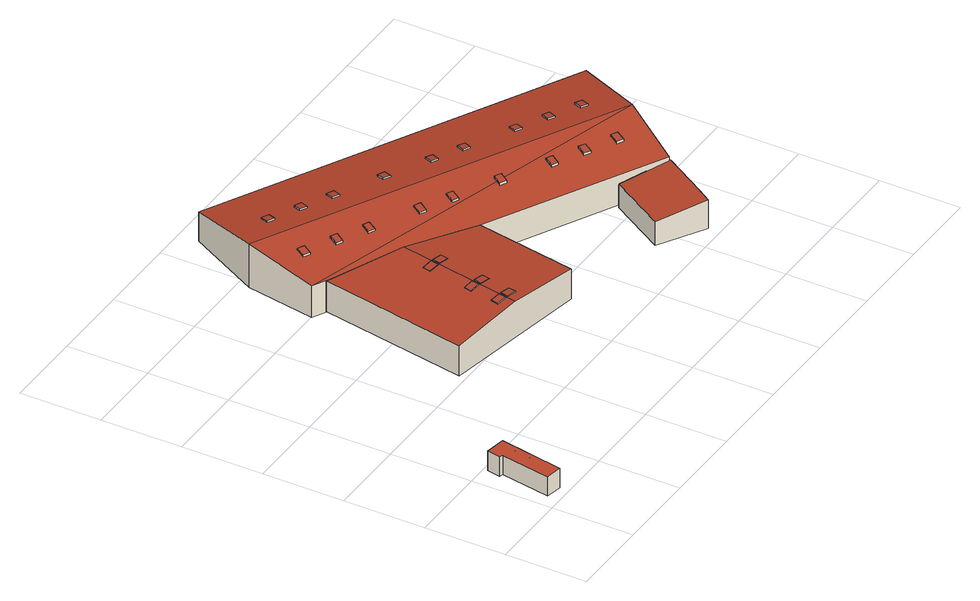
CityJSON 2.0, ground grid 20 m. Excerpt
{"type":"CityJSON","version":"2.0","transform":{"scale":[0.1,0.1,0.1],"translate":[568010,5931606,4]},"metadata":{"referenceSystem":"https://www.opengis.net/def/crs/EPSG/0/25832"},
"CityObjects":{
"building1":{"type":"Building","attributes":{"Grundfläche 2D":"68.339505","Grundhöhe NN":"7.224"},"children":["building1-1","building1-2","building1-3","building1-4"],"geometry":[{"type":"Solid","lod":"3","boundaries":[[[[0,1,2,3,4,5]],[[3,2,6,7]],[[4,3,7,8]],[[5,4,8,9]],[[0,5,9,10]],[[1,0,10,11]],[[2,1,11,6]],[[10,9,8,7,6,11]]]],"semantics":{"surfaces":[{"type":"RoofSurface"},{"type":"WallSurface"},{"type":"GroundSurface"}],"values":[[0,1,1,1,1,1,1,2]]}}]},
"building1-1":{"type":"BuildingInstallation","parents":["building1"],"geometry":[{"type":"MultiSurface","lod":"3","boundaries":[[[12,13,1,2]]],"semantics":{"surfaces":[{"type":"RoofSurface"}],"values":[0]}}]},
"building1-2":{"type":"BuildingInstallation","parents":["building1"],"geometry":[{"type":"MultiSurface","lod":"3","boundaries":[[[4,5,0,1,13,14,15,16,17,12,2,3]]],"semantics":{"surfaces":[{"type":"RoofSurface"}],"values":[0]}}]},
"building1-3":{"type":"BuildingInstallation","parents":["building1"],"geometry":[{"type":"MultiSurface","lod":"3","boundaries":[[[18,19,20,21]]],"semantics":{"surfaces":[{"type":"RoofSurface"}],"values":[0]}}]},
"building1-4":{"type":"BuildingInstallation","parents":["building1"],"geometry":[{"type":"MultiSurface","lod":"3","boundaries":[[[22,23,24,25]]],"semantics":{"surfaces":[{"type":"RoofSurface"}],"values":[0]}}]},
"building2":{"type":"Building","attributes":{"Grundfläche 2D":"1160.604297","Grundhöhe NN":"5.222"},"children":["building2-1","building2-2","building2-3","building2-4","building2-5","building2-6"],"geometry":[{"type":"Solid","lod":"3","boundaries":[[[[26,27,28,29]],[[27,30,31,28]],[[26,29,32,33]],[[30,27,26,33,34]],[[31,30,34,35]],[[32,29,28,31,35]],[[34,33,32,35]]]],"semantics":{"surfaces":[{"type":"RoofSurface"},{"type":"WallSurface"},{"type":"GroundSurface"}],"values":[[0,0,1,1,1,1,2]]}}]},
"building2-1":{"type":"BuildingInstallation","parents":["building2"],"geometry":[{"type":"MultiSurface","lod":"3","boundaries":[[[36,37,38,39]],[[39,38,40,41]],[[41,42,36,39]],[[37,36,42,43]],[[43,40,38,37]]],"semantics":{"surfaces":[{"type":"RoofSurface"},{"type":"WallSurface"}],"values":[0,1,1,1,1]}}]},
"building2-2":{"type":"BuildingInstallation","parents":["building2"],"geometry":[{"type":"MultiSurface","lod":"3","boundaries":[[[44,45,46,47]],[[46,48,49,47]],[[49,50,44,47]],[[45,44,50,51]],[[51,48,46,45]]],"semantics":{"surfaces":[{"type":"RoofSurface"},{"type":"WallSurface"}],"values":[0,1,1,1,1]}}]},
"building2-3":{"type":"BuildingInstallation","parents":["building2"],"geometry":[{"type":"MultiSurface","lod":"3","boundaries":[[[52,53,54,55]],[[56,57,54,53]],[[57,58,55,54]],[[52,55,58,59]],[[59,56,53,52]]],"semantics":{"surfaces":[{"type":"RoofSurface"},{"type":"WallSurface"}],"values":[0,1,1,1,1]}}]},
"building2-4":{"type":"BuildingInstallation","parents":["building2"],"geometry":[{"type":"MultiSurface","lod":"3","boundaries":[[[60,61,62,63]],[[64,65,61,60]],[[66,62,61,65]],[[66,67,63,62]],[[60,63,67,64]]],"semantics":{"surfaces":[{"type":"RoofSurface"},{"type":"WallSurface"}],"values":[0,1,1,1,1]}}]},
"building2-5":{"type":"BuildingInstallation","parents":["building2"],"geometry":[{"type":"MultiSurface","lod":"3","boundaries":[[[68,69,70,71,72]],[[70,69,73,74]],[[74,75,71,70]],[[76,68,72,71,75,77]],[[76,73,69,68]]],"semantics":{"surfaces":[{"type":"RoofSurface"},{"type":"WallSurface"}],"values":[0,1,1,1,1]}}]},
"building2-6":{"type":"BuildingInstallation","parents":["building2"],"geometry":[{"type":"MultiSurface","lod":"3","boundaries":[[[78,79,80,81]],[[82,83,80,79]],[[81,80,83,84]],[[84,85,78,81]],[[79,78,85,82]]],"semantics":{"surfaces":[{"type":"RoofSurface"},{"type":"WallSurface"}],"values":[0,1,1,1,1]}}]},
"building3":{"type":"Building","attributes":{"Grundfläche 2D":"3521.769049","Grundhöhe NN":"5.043"},"children":["building3-1","building3-2","building3-3","building3-4","building3-5","building3-6","building3-7","building3-8","building3-9","building3-10","building3-11","building3-12","building3-13","building3-14","building3-15","building3-16","building3-17","building3-18"],"geometry":[{"type":"Solid","lod":"3","boundaries":[[[[86,87,88,89]],[[86,89,90,91,92]],[[91,90,93,86,92]],[[88,87,94,95]],[[89,88,95,96]],[[90,89,96,97]],[[93,90,97,98]],[[94,87,86,93,98]],[[96,95,94,98,97]]]],"semantics":{"surfaces":[{"type":"RoofSurface"},{"type":"WallSurface"},{"type":"GroundSurface"}],"values":[[0,0,0,1,1,1,1,1,2]]}}]},
"building3-1":{"type":"BuildingInstallation","parents":["building3"],"geometry":[{"type":"MultiSurface","lod":"3","boundaries":[[[99,100,101,102]],[[102,101,103,104]],[[99,102,104,105]],[[100,99,105,106]],[[101,100,106,103]]],"semantics":{"surfaces":[{"type":"RoofSurface"},{"type":"WallSurface"}],"values":[0,1,1,1,1]}}]},
"building3-2":{"type":"BuildingInstallation","parents":["building3"],"geometry":[{"type":"MultiSurface","lod":"3","boundaries":[[[107,108,109,110]],[[110,109,111,112]],[[107,110,112,113]],[[108,107,113,114]],[[109,108,114,111]]],"semantics":{"surfaces":[{"type":"RoofSurface"},{"type":"WallSurface"}],"values":[0,1,1,1,1]}}]},
"building3-3":{"type":"BuildingInstallation","parents":["building3"],"geometry":[{"type":"MultiSurface","lod":"3","boundaries":[[[115,116,117,118]],[[118,117,119,120]],[[117,116,121,119]],[[115,118,120,122]],[[116,115,122,121]]],"semantics":{"surfaces":[{"type":"RoofSurface"},{"type":"WallSurface"}],"values":[0,1,1,1,1]}}]},
"building3-4":{"type":"BuildingInstallation","parents":["building3"],"geometry":[{"type":"MultiSurface","lod":"3","boundaries":[[[123,124,125,126]],[[126,125,127,128]],[[123,126,128,129]],[[124,123,129,130]],[[125,124,130,127]]],"semantics":{"surfaces":[{"type":"RoofSurface"},{"type":"WallSurface"}],"values":[0,1,1,1,1]}}]},
"building3-5":{"type":"BuildingInstallation","parents":["building3"],"geometry":[{"type":"MultiSurface","lod":"3","boundaries":[[[131,132,133,134]],[[134,133,135,136]],[[133,132,137,135]],[[131,134,136,138]],[[132,131,138,137]]],"semantics":{"surfaces":[{"type":"RoofSurface"},{"type":"WallSurface"}],"values":[0,1,1,1,1]}}]},
"building3-6":{"type":"BuildingInstallation","parents":["building3"],"geometry":[{"type":"MultiSurface","lod":"3","boundaries":[[[139,140,141,142]],[[142,141,143,144]],[[139,142,144,145]],[[140,139,145,146]],[[141,140,146,143]]],"semantics":{"surfaces":[{"type":"RoofSurface"},{"type":"WallSurface"}],"values":[0,1,1,1,1]}}]},
"building3-7":{"type":"BuildingInstallation","parents":["building3"],"geometry":[{"type":"MultiSurface","lod":"3","boundaries":[[[147,148,149,150]],[[151,152,147,150]],[[92,153,148,147,152]],[[153,154,149,148]],[[91,151,150,149,154]]],"semantics":{"surfaces":[{"type":"RoofSurface"},{"type":"WallSurface"}],"values":[0,1,1,1,1]}}]},
"building3-8":{"type":"BuildingInstallation","parents":["building3"],"geometry":[{"type":"MultiSurface","lod":"3","boundaries":[[[155,156,157,158]],[[158,157,159,160]],[[155,158,160,161]],[[156,155,161,162]],[[157,156,162,159]]],"semantics":{"surfaces":[{"type":"RoofSurface"},{"type":"WallSurface"}],"values":[0,1,1,1,1]}}]},
"building3-9":{"type":"BuildingInstallation","parents":["building3"],"geometry":[{"type":"MultiSurface","lod":"3","boundaries":[[[163,164,165,166]],[[166,165,167,168]],[[163,166,168,169]],[[164,163,169,170]],[[165,164,170,167]]],"semantics":{"surfaces":[{"type":"RoofSurface"},{"type":"WallSurface"}],"values":[0,1,1,1,1]}}]},
"building3-10":{"type":"BuildingInstallation","parents":["building3"],"geometry":[{"type":"MultiSurface","lod":"3","boundaries":[[[171,172,173,174]],[[174,173,175,176]],[[171,174,176,177]],[[172,171,177,178]],[[173,172,178,175]]],"semantics":{"surfaces":[{"type":"RoofSurface"},{"type":"WallSurface"}],"values":[0,1,1,1,1]}}]},
"building3-11":{"type":"BuildingInstallation","parents":["building3"],"geometry":[{"type":"MultiSurface","lod":"3","boundaries":[[[179,180,181,182]],[[182,181,183,184]],[[179,182,184,185]],[[180,179,185,186]],[[181,180,186,183]]],"semantics":{"surfaces":[{"type":"RoofSurface"},{"type":"WallSurface"}],"values":[0,1,1,1,1]}}]},
"building3-12":{"type":"BuildingInstallation","parents":["building3"],"geometry":[{"type":"MultiSurface","lod":"3","boundaries":[[[187,188,189,190]],[[190,189,191,192]],[[187,190,192,193]],[[188,187,193,194]],[[189,188,194,191]]],"semantics":{"surfaces":[{"type":"RoofSurface"},{"type":"WallSurface"}],"values":[0,1,1,1,1]}}]},
"building3-13":{"type":"BuildingInstallation","parents":["building3"],"geometry":[{"type":"MultiSurface","lod":"3","boundaries":[[[195,196,197,198]],[[198,197,199,200]],[[195,198,200,201]],[[196,195,201,202]],[[197,196,202,199]]],"semantics":{"surfaces":[{"type":"RoofSurface"},{"type":"WallSurface"}],"values":[0,1,1,1,1]}}]},
"building3-14":{"type":"BuildingInstallation","parents":["building3"],"geometry":[{"type":"MultiSurface","lod":"3","boundaries":[[[203,204,205,206]],[[206,205,207,208]],[[203,206,208,209]],[[204,203,209,210]],[[205,204,210,207]]],"semantics":{"surfaces":[{"type":"RoofSurface"},{"type":"WallSurface"}],"values":[0,1,1,1,1]}}]},
"building3-15":{"type":"BuildingInstallation","parents":["building3"],"geometry":[{"type":"MultiSurface","lod":"3","boundaries":[[[211,212,213,214]],[[214,213,215,216]],[[211,214,216,217]],[[212,211,217,218]],[[213,212,218,215]]],"semantics":{"surfaces":[{"type":"RoofSurface"},{"type":"WallSurface"}],"values":[0,1,1,1,1]}}]},
"building3-16":{"type":"BuildingInstallation","parents":["building3"],"geometry":[{"type":"MultiSurface","lod":"3","boundaries":[[[219,220,221,222]],[[223,224,220,219]],[[225,221,220,224]],[[225,226,222,221]],[[223,219,222,226]]],"semantics":{"surfaces":[{"type":"RoofSurface"},{"type":"WallSurface"}],"values":[0,1,1,1,1]}}]},
"building3-17":{"type":"BuildingInstallation","parents":["building3"],"geometry":[{"type":"MultiSurface","lod":"3","boundaries":[[[227,228,229,230]],[[230,229,231,232]],[[227,230,232,233]],[[228,227,233,234]],[[229,228,234,231]]],"semantics":{"surfaces":[{"type":"RoofSurface"},{"type":"WallSurface"}],"values":[0,1,1,1,1]}}]},
"building3-18":{"type":"BuildingInstallation","parents":["building3"],"geometry":[{"type":"MultiSurface","lod":"3","boundaries":[[[235,236,237,238]],[[238,237,239,240]],[[235,238,240,241]],[[236,235,241,242]],[[237,236,242,239]]],"semantics":{"surfaces":[{"type":"RoofSurface"},{"type":"WallSurface"}],"values":[0,1,1,1,1]}}]},
"building4":{"type":"Building","attributes":{"Grundfläche 2D":"216.070531","Grundhöhe NN":"4.382"},"geometry":[{"type":"Solid","lod":"3","boundaries":[[[[243,244,245,246,247,248,249,250]],[[251,252,247,246]],[[252,253,248,247]],[[253,254,249,248]],[[254,255,256,243,250,249]],[[256,257,244,243]],[[257,258,245,244]],[[258,251,246,245]],[[257,256,255,254,253,252,251,258]]]],"semantics":{"surfaces":[{"type":"RoofSurface"},{"type":"WallSurface"},{"type":"GroundSurface"}],"values":[[0,1,1,1,1,1,1,1,2]]}}]}
},
"vertices":[
[0,11,83],[40,4,83],[68,162,83],[18,170,83],[12,136,83],[21,134,83],[68,162,32],[18,170,32],[12,136,32],[21,134,32],[0,11,32],[40,4,32],
[66,161,83],[38,6,83],
[2,12,83],[23,135,83],[14,137,83],[19,169,83],
[40,79,83],[26,82,83],[23,68,83],[37,65,83],
[47,119,83],[33,121,83],[31,108,83],[45,105,83],
[316,412,91],[499,379,107],[554,687,107],[381,778,91],[682,347,91],[726,597,91],[381,778,12],[316,412,12],[682,347,12],[726,597,12],
[542,608,109],[539,589,109],[565,584,107],[568,603,107],[565,584,105],[568,603,105],[542,608,107],[539,589,107],
[509,421,109],[506,402,109],[532,397,107],[535,416,107],[532,397,105],[535,416,105],[509,421,107],[506,402,107],
[511,613,106],[507,594,106],[533,589,109],[537,609,109],[507,594,104],[533,589,107],[537,609,107],[511,613,104],
[487,481,106],[513,477,109],[516,496,109],[491,500,106],[487,481,104],[513,477,107],[516,496,107],[491,500,104],
[519,475,109],[545,470,107],[548,489,107],[522,494,109],[519,476,109],[545,470,105],[548,489,105],[522,494,107],[519,475,107],[519,476,107],
[478,427,106],[474,408,106],[500,403,109],[503,422,109],[474,408,104],[500,403,107],[503,422,107],[478,427,104],
[1235,515,124],[1340,690,87],[472,1146,87],[378,966,124],[349,795,92],[860,634,110],[877,628,111],[1151,375,87],[1340,690,10],[472,1146,10],[378,966,10],[349,795,10],[1151,375,10],
[1141,497,116],[1126,505,116],[1115,484,112],[1130,476,112],[1115,484,105],[1130,476,105],[1141,497,110],[1126,505,111],
[1109,651,117],[1125,642,117],[1136,663,113],[1120,671,113],[1136,663,108],[1120,671,108],[1109,651,113],[1125,642,113],
[702,730,117],[686,738,117],[675,717,113],[690,709,113],[675,717,108],[690,709,108],[686,738,112],[702,730,112],
[440,866,117],[424,874,117],[413,853,113],[429,845,113],[413,853,108],[429,845,108],[440,866,112],[424,874,112],
[996,574,116],[980,582,116],[969,561,112],[984,553,112],[969,561,106],[984,553,106],[980,582,112],[996,574,112],
[1182,612,117],[1198,603,117],[1209,624,113],[1193,633,113],[1209,624,108],[1193,633,108],[1182,612,113],[1198,603,113],
[870,614,114],[881,635,118],[865,643,118],[854,622,114],[854,622,107],[870,614,107],[881,635,112],[865,643,112],
[514,828,117],[498,836,117],[487,815,113],[502,807,113],[487,815,108],[502,807,108],[514,828,112],[498,836,112],
[1036,690,117],[1052,681,117],[1063,701,113],[1047,710,113],[1063,701,108],[1047,710,108],[1036,690,113],[1052,681,113],
[552,942,117],[569,933,117],[580,954,113],[563,962,113],[580,954,109],[563,962,109],[552,942,113],[569,933,113],
[480,981,117],[496,972,117],[507,992,113],[490,1001,113],[507,992,109],[490,1001,109],[480,981,113],[496,972,113],
[626,904,117],[642,895,117],[653,916,113],[636,925,113],[653,916,109],[636,925,109],[626,904,113],[642,895,113],
[847,788,117],[863,780,117],[874,800,113],[858,809,113],[874,800,109],[858,809,109],[847,788,113],[863,780,113],
[741,845,117],[757,836,117],[768,857,113],[751,865,113],[768,857,109],[751,865,109],[741,845,113],[757,836,113],
[586,790,116],[571,798,116],[559,777,112],[575,769,112],[559,777,108],[575,769,108],[586,790,112],[571,798,112],
[946,762,113],[929,771,113],[919,750,117],[935,742,117],[946,762,109],[929,771,109],[919,750,113],[935,742,113],
[1068,535,116],[1053,544,116],[1042,523,112],[1057,514,112],[1042,523,106],[1057,514,106],[1068,535,111],[1053,544,111],
[774,692,117],[759,700,117],[748,679,113],[763,671,113],[748,679,108],[763,671,108],[774,692,112],[759,700,112],
[1151,375,79],[1037,434,65],[954,296,65],[1065,229,79],[1086,263,79],[1087,263,79],[1153,373,79],[1152,374,79],[1065,229,4],[1086,263,4],[1087,263,4],[1153,373,4],[1152,374,4],[1151,375,4],[1037,434,4],[954,296,4]
]}
